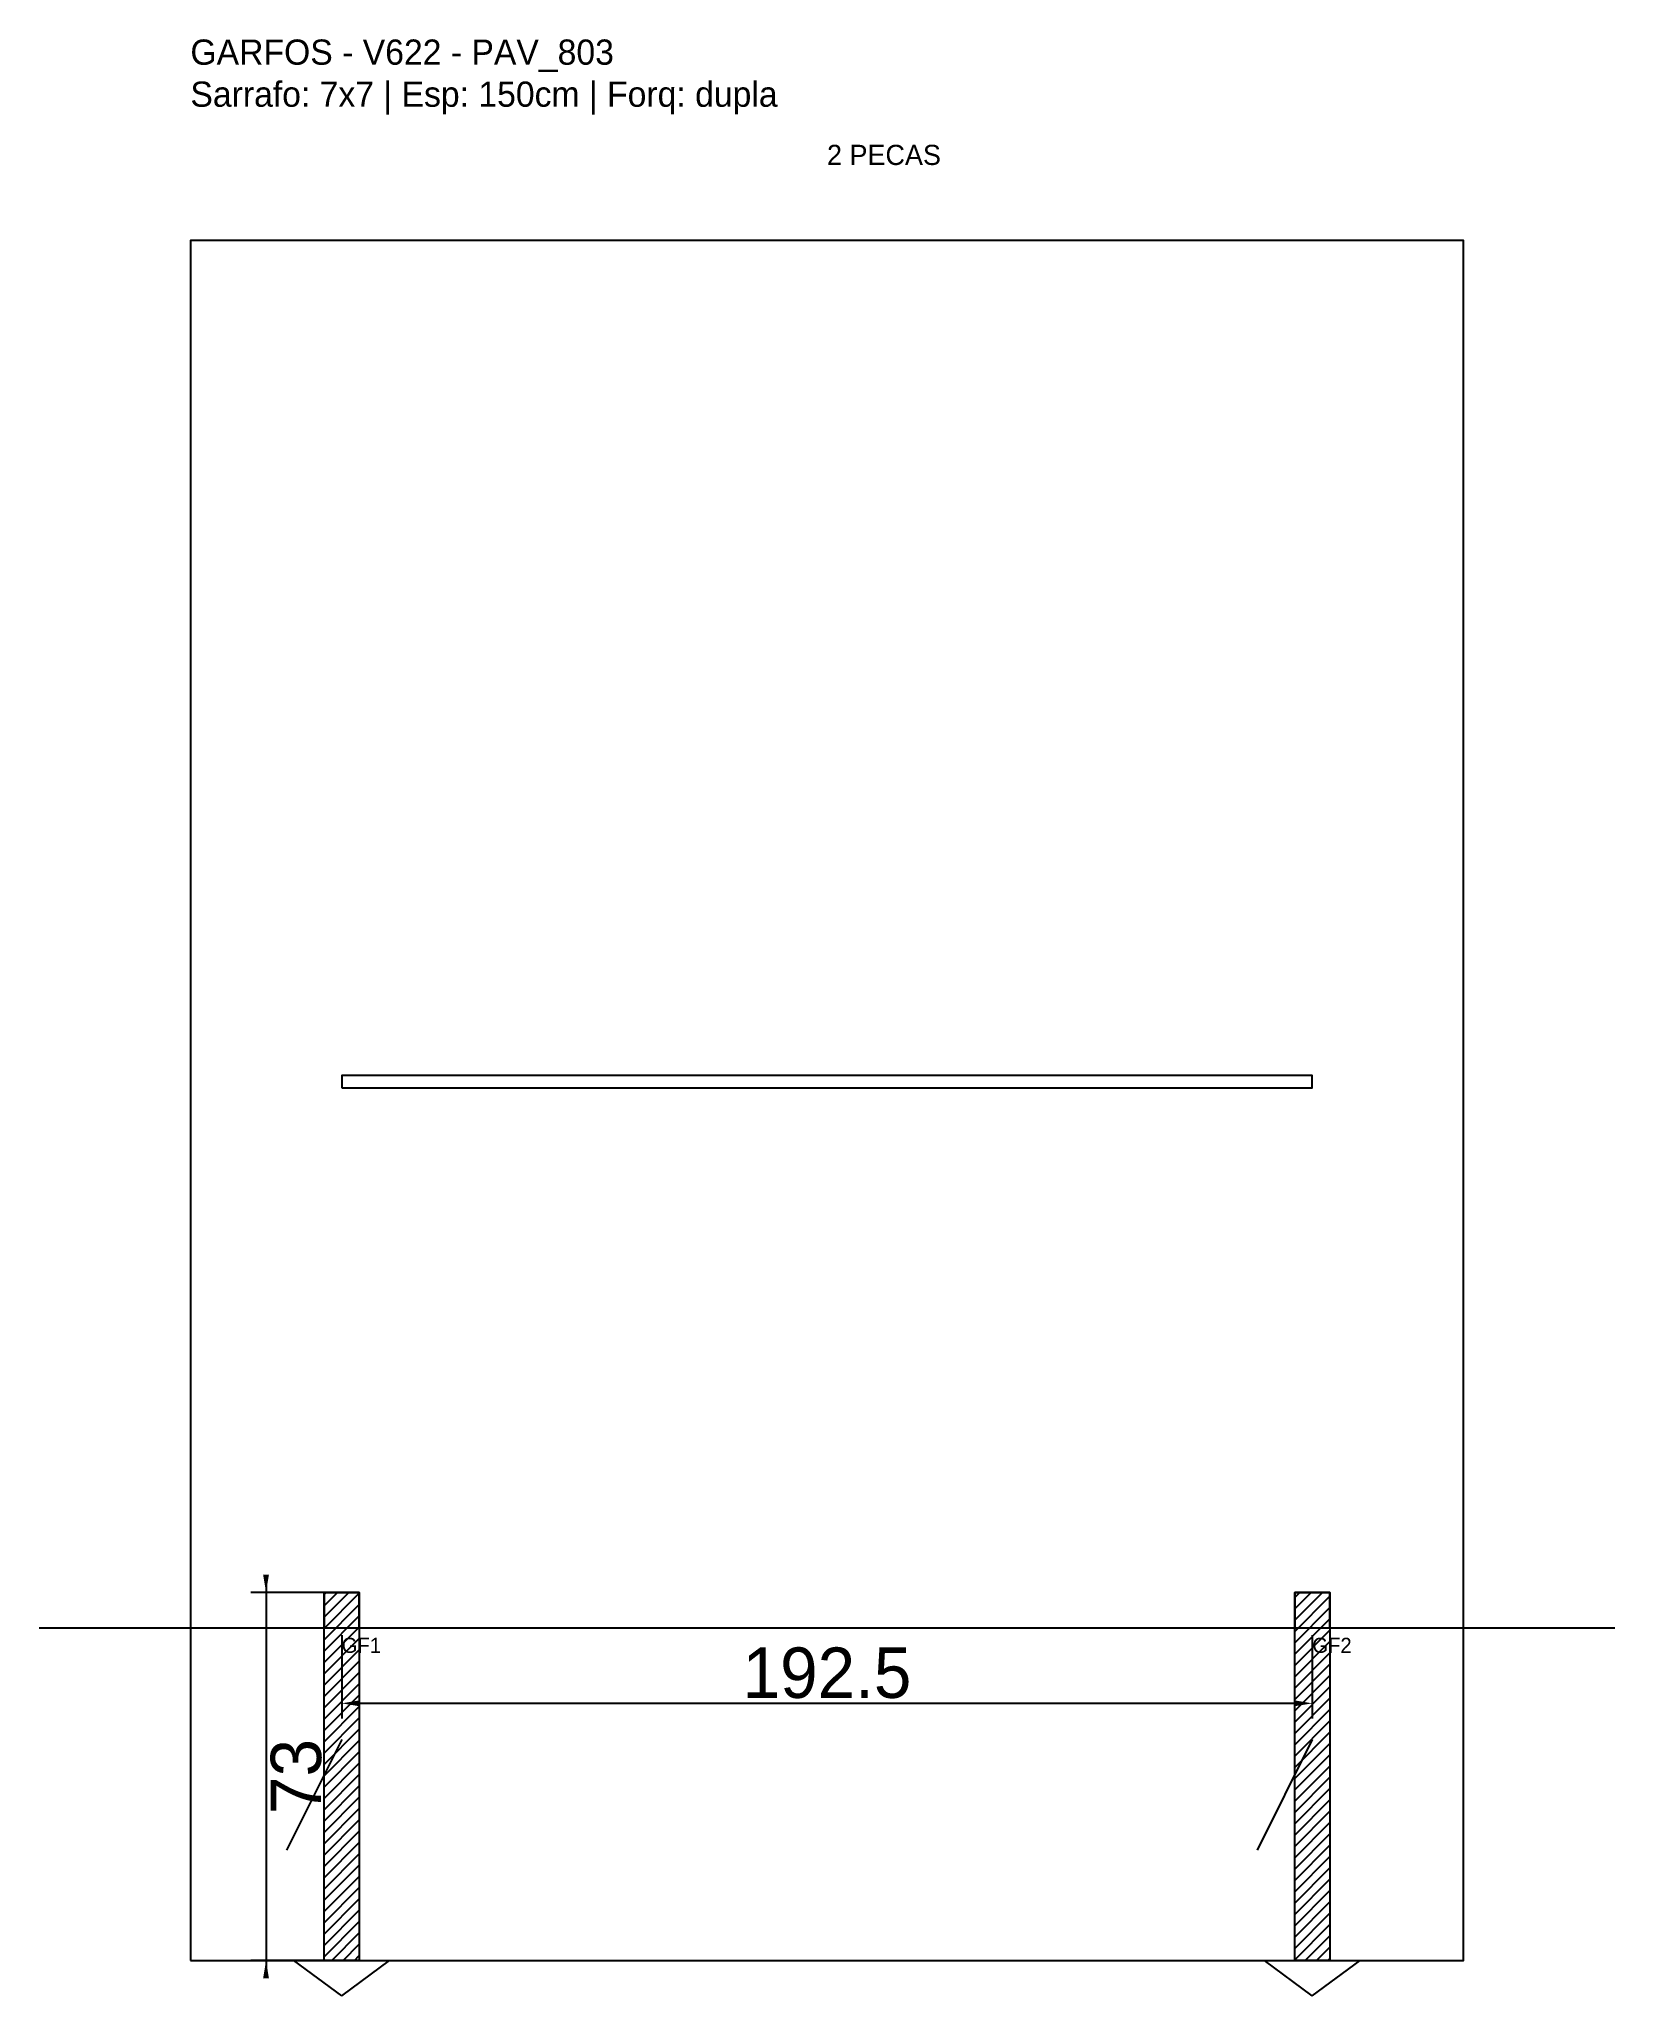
# Model space of a CAD drawing. Header units: metres. Extents: x -30 to 283, y -80 to 308.
import ezdxf

# ---------------------------------------------------------------- set-up
doc = ezdxf.new("R2010")
doc.units = ezdxf.units.M
for name, color, linetype in [('BARRA_ANCORAGEM', 1, 'Continuous'), ('COTA', 241, 'Continuous'), ('GARFOS OK', 3, 'Continuous'), ('NOME DA VIGA', 6, 'Continuous'), ('SARR_7x7', 40, 'Continuous'), ('TIRAS REESCORAMENTO', 252, 'Continuous'), ('VIGAS', 3, 'Continuous')]:
    doc.layers.add(name, color=color, linetype=linetype)
doc.dimstyles.new('EZ DXF', dxfattribs={"dimtxt": 10, "dimasz": 3.5, "dimexe": 3, "dimexo": 1.5, "dimgap": 1, "dimtad": 1, "dimdec": 1, "dimdsep": 46, "dimcen": 2.5, "dimazin": 3, "dimtfac": 1, "dimtmove": 0, "dimatfit": 3})

msp = doc.modelspace()

# ---------------------------------------------------------------- hatches: boundary and pattern name
at = {"layer": 'COTA'}
h = msp.add_hatch(dxfattribs=at)
h.set_pattern_fill('ANSI31', scale=0.5)
h.paths.add_polyline_path([(26.5, 0), (33.5, 0), (33.5, -73), (26.5, -73)])
h = msp.add_hatch(dxfattribs=at)
h.set_pattern_fill('ANSI31', scale=0.5)
h.paths.add_polyline_path([(219.000122, 0), (226.000122, 0), (226.000122, -73), (219.000122, -73)])

# ---------------------------------------------------------------- linework, layer by layer
at = {"layer": 'BARRA_ANCORAGEM'}
for p, q in [((30, -29.2), (19.05, -51.1)), ((222.500122, -29.2), (211.550122, -51.1))]:
    msp.add_line(p, q, dxfattribs=at)
at = {"layer": 'GARFOS OK', "linetype": 'CONTINUOUS'}
msp.add_line((-30, -7), (282.500122, -7), dxfattribs=at)
at = {"layer": 'GARFOS OK'}
for p, q in [((30, -80), (20.5, -73)), ((20.5, -73), (39.5, -73)), ((30, -80), (39.5, -73)), ((222.500122, -80), (213.000122, -73)), ((213.000122, -73), (232.000122, -73)), ((222.500122, -80), (232.000122, -73))]:
    msp.add_line(p, q, dxfattribs=at)
for points in [[(26.5, 0), (33.5, 0), (33.5, -73), (26.5, -73), (26.5, 0)], [(219.000122, 0), (226.000122, 0), (226.000122, -73), (219.000122, -73), (219.000122, 0)]]:
    msp.add_lwpolyline(points, dxfattribs=at)
at = {"layer": 'SARR_7x7'}
for points in [[(26.5, -7), (33.5, -7), (33.5, 0), (26.5, 0), (26.5, -7)], [(219.000122, -7), (226.000122, -7), (226.000122, 0), (219.000122, 0), (219.000122, -7)]]:
    msp.add_lwpolyline(points, dxfattribs=at)
at = {"layer": 'TIRAS REESCORAMENTO'}
msp.add_lwpolyline([(30, 100), (222.500122, 100), (222.500122, 102.5), (30, 102.5), (30, 100)], dxfattribs=at)
at = {"layer": 'VIGAS'}
msp.add_lwpolyline([(0, -73), (252.500122, -73), (252.500122, 268), (0, 268), (0, -73)], dxfattribs=at)

# ---------------------------------------------------------------- texts
at = {"layer": 'NOME DA VIGA'}
for s, height, p in [('2 PECAS', 4, (126.250061, 283)), ('GF1', 3, (30, -12)), ('GF2', 3, (222.500122, -12))]:
    msp.add_text(s, height=height, dxfattribs=at).set_placement(p)
at = {"layer": 'NOME DA VIGA', "insert": (0, 293), "char_height": 5, "attachment_point": 7}
msp.add_mtext('GARFOS - V622 - PAV_803\\PSarrafo: 7x7 | Esp: 150cm | Forq: dupla', dxfattribs=at)

# ---------------------------------------------------------------- dimensions: what is measured, and where the dimension line sits
at = {"layer": 'COTA'}
msp.add_linear_dim(base=(15, 0), p1=(30, 0), p2=(30, -73), angle=90, dimstyle='EZ DXF', dxfattribs=at).render()
msp.add_linear_dim(base=(30, -22), p1=(30, -7), p2=(222.500122, -7), dimstyle='EZ DXF', dxfattribs=at).render()

doc.saveas('drawing.dxf')
